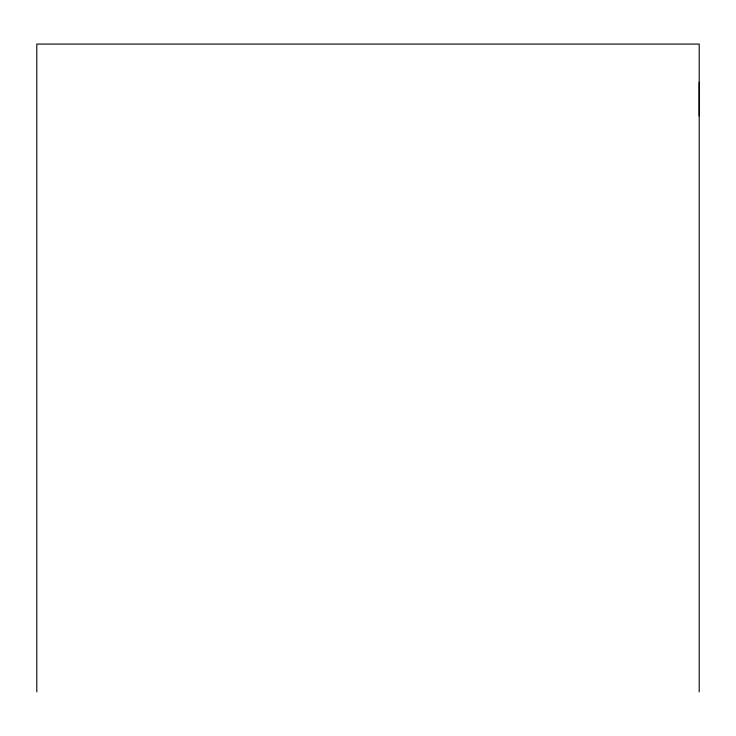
<?xml version="1.0" encoding="UTF-8"?>
<svg xmlns="http://www.w3.org/2000/svg" width="736" height="736" viewBox="0 0 736 736"><rect width="100%" height="100%" fill="white"/><g stroke="black" fill="none" stroke-linecap="round" stroke-linejoin="round"><path stroke-width="1.1" d="M699.2 115.865L699.2 82.34M699.2 691.923L699.2 44.077L36.8 44.077L36.8 691.923"/></g></svg>
